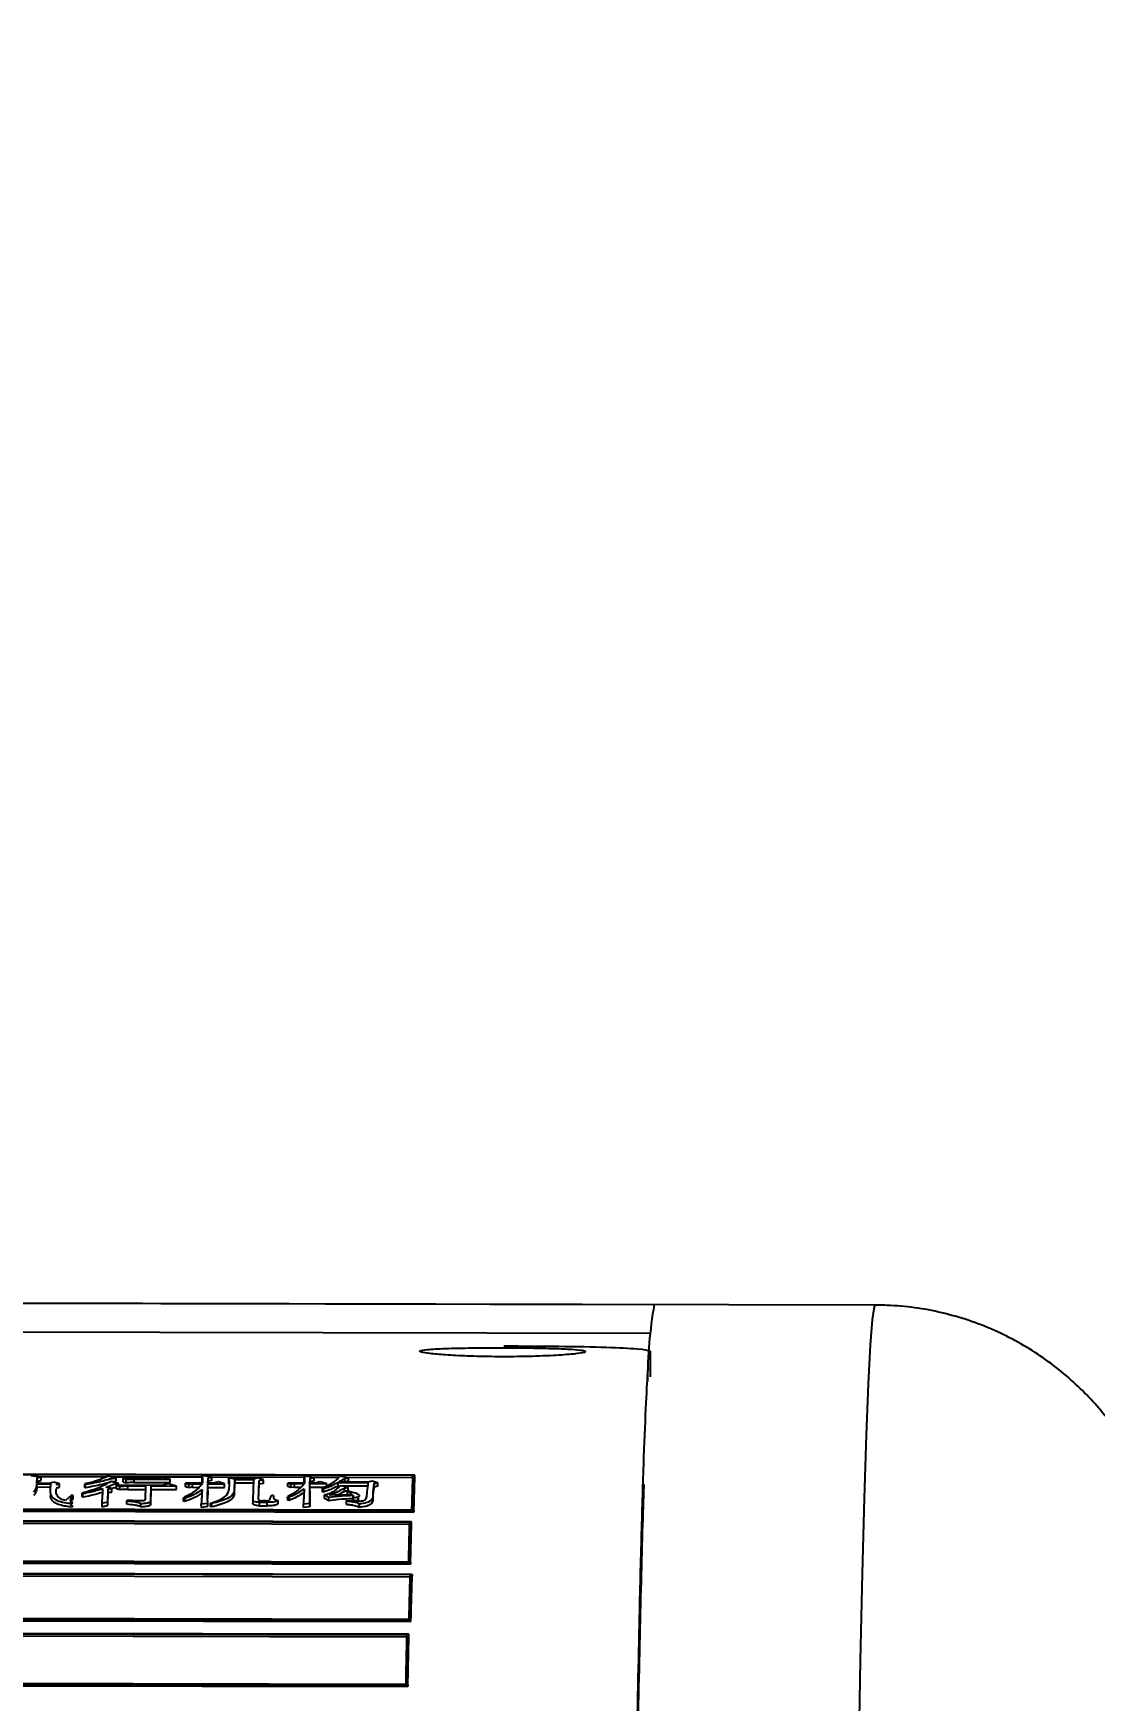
# Model space of a CAD drawing. Header units: millimetres. Extents: x 2312 to 3992, y 755 to 1943.
# Drawn here: x 2761.3 to 2787.21, y 1733.6 to 1774.32 of the extents above; entities that cross this region are included whole.
import ezdxf

# ---------------------------------------------------------------- set-up
doc = ezdxf.new("R2010")
doc.units = ezdxf.units.MM
doc.layers.add('标注', color=3, linetype='Continuous', lineweight=13)
doc.styles.add('SLDTEXTSTYLE1', font='txt.shx', dxfattribs={"width": 0.7, "bigfont": 'gbcbig.shx'})
doc.dimstyles.new('SLDDIMSTYLE12$0', dxfattribs={"dimtxt": 12, "dimasz": 10, "dimexe": 0, "dimexo": 0.0625, "dimgap": 0.875, "dimtad": 1, "dimdec": 1, "dimlfac": 1.8, "dimrnd": 1e-09, "dimzin": 12, "dimdsep": 46, "dimtxsty": 'SLDTEXTSTYLE1', "dimcen": 0.09, "dimdle": 8.16, "dimclrd": 3, "dimclre": 3, "dimadec": 0, "dimazin": 3, "dimtfac": 1, "dimtdec": 1, "dimtofl": 0, "dimtmove": 0, "dimatfit": 3, "dimfxl": 0, "dimfrac": 2, "dimtolj": 1, "dimlwd": 5, "dimlwe": 5, "dimarcsym": 0})

# ---------------------------------------------------------------- blocks, each defined once
blk = doc.blocks.new('*D45')
at = {"layer": 'Defpoints', "color": 0, "transparency": 16777216}
for p in [(2923.809, 1855.641), (2923.809, 1839.674), (2684.601, 1694.135)]:
    blk.add_point(p, dxfattribs=at)
at = {"layer": '标注', "color": 3, "lineweight": 5, "transparency": 16777216}
blk.add_line((2684.601, 1694.197), (2684.601, 1855.641), dxfattribs=at)
at = {"layer": '标注', "color": 3, "linetype": 'Continuous', "lineweight": 5, "transparency": 16777216}
for p, q in [((2694.601, 1855.641), (2913.809, 1855.641)), ((2923.809, 1839.736), (2923.809, 1855.641))]:
    blk.add_line(p, q, dxfattribs=at)
at = {"layer": '标注', "color": 3, "transparency": 16777216}
for points in [[(2694.601, 1857.308), (2694.601, 1853.974), (2684.601, 1855.641)], [(2913.809, 1857.308), (2913.809, 1853.974), (2923.809, 1855.641)]]:
    blk.add_solid(points, dxfattribs=at)
at = {"layer": '标注', "color": 0, "transparency": 16777216, "insert": (2804.205, 1867.944), "char_height": 10, "attachment_point": 5, "style": 'SLDTEXTSTYLE1'}
blk.add_mtext('\\A1;{\\H2.28571x;290}', dxfattribs=at)

msp = doc.modelspace()

# ---------------------------------------------------------------- linework, layer by layer
at = {"color": 7, "linetype": 'Continuous', "lineweight": 25}
for p, q in [((2781.857, 1743.26), (2732.359, 1743.366)), ((2735.959, 1743.358), (2776.457, 1743.272)), ((2735.958, 1742.658), (2776.356, 1742.571)), ((2776.357, 1742.135), (2776.356, 1741.507)), ((2770.612, 1739.107), (2750.828, 1739.15)), ((2770.566, 1739.095), (2750.872, 1739.138)), ((2761.475, 1739.06), (2761.233, 1739.091)), ((2761.379, 1739.072), (2763.084, 1739.068)), ((2761.383, 1738.903), (2761.387, 1739.04)), ((2761.386, 1738.903), (2761.387, 1738.955)), ((2761.387, 1739.04), (2761.475, 1739.06)), ((2763.315, 1739.036), (2763.122, 1739.084)), ((2763.185, 1739.068), (2765.419, 1739.063)), ((2763.315, 1738.951), (2763.315, 1739.036)), ((2763.49, 1738.942), (2763.49, 1739.028)), ((2763.49, 1739.028), (2763.567, 1739.005)), ((2764.317, 1739.026), (2763.49, 1739.028)), ((2763.567, 1738.92), (2763.567, 1739.005)), ((2763.762, 1738.928), (2763.762, 1739.013)), ((2763.762, 1739.013), (2764.638, 1739.011)), ((2764.464, 1739.061), (2764.317, 1739.026)), ((2765.652, 1739.062), (2765.419, 1739.09)), ((2765.56, 1738.908), (2765.564, 1739.042)), ((2765.563, 1738.908), (2765.564, 1738.957)), ((2765.564, 1739.042), (2765.652, 1739.062)), ((2765.652, 1738.976), (2765.564, 1738.957)), ((2765.644, 1739.063), (2767.912, 1739.058)), ((2766.215, 1739.01), (2766.07, 1739.039)), ((2766.07, 1738.953), (2766.07, 1739.039)), ((2766.207, 1738.747), (2766.215, 1738.997)), ((2766.683, 1739.009), (2766.215, 1739.01)), ((2766.215, 1738.997), (2766.672, 1738.996)), ((2766.672, 1738.996), (2766.657, 1738.502)), ((2766.771, 1739.04), (2766.683, 1739.009)), ((2766.916, 1738.992), (2766.771, 1739.04)), ((2766.794, 1738.523), (2766.808, 1738.976)), ((2766.808, 1738.976), (2766.916, 1738.992)), ((2768.154, 1739.053), (2767.912, 1739.081)), ((2768.052, 1738.914), (2768.056, 1739.029)), ((2768.056, 1739.029), (2768.154, 1739.053)), ((2768.154, 1738.968), (2768.056, 1738.943)), ((2768.121, 1739.057), (2768.753, 1739.056)), ((2768.991, 1739.043), (2768.778, 1739.08)), ((2768.903, 1739.027), (2768.991, 1739.043)), ((2768.991, 1738.958), (2768.903, 1738.941)), ((2768.919, 1739.055), (2770.566, 1739.052)), ((2769.563, 1738.964), (2769.465, 1738.936)), ((2769.708, 1738.922), (2769.563, 1738.964)), ((2770.585, 1738.201), (2770.612, 1739.063)), ((2761.704, 1738.911), (2761.383, 1738.903)), ((2761.383, 1738.889), (2761.714, 1738.897)), ((2761.383, 1738.804), (2761.383, 1738.889)), ((2761.714, 1738.812), (2761.383, 1738.804)), ((2761.793, 1738.936), (2761.704, 1738.911)), ((2761.938, 1738.899), (2761.793, 1738.936)), ((2761.85, 1738.882), (2761.938, 1738.899)), ((2762.231, 1738.616), (2762.081, 1738.488)), ((2762.27, 1738.613), (2762.231, 1738.616)), ((2762.27, 1738.528), (2762.27, 1738.613)), ((2762.486, 1738.668), (2762.505, 1738.659)), ((2762.486, 1738.583), (2762.486, 1738.668)), ((2762.505, 1738.574), (2762.505, 1738.659)), ((2762.551, 1738.807), (2762.551, 1738.892)), ((2762.551, 1738.892), (2762.57, 1738.884)), ((2762.57, 1738.798), (2762.551, 1738.807)), ((2762.57, 1738.798), (2762.57, 1738.884)), ((2763.21, 1738.782), (2763.074, 1738.811)), ((2763.112, 1738.453), (2763.121, 1738.765)), ((2763.112, 1738.369), (2763.121, 1738.68)), ((2763.121, 1738.765), (2763.21, 1738.782)), ((2763.379, 1738.904), (2763.186, 1738.953)), ((2763.329, 1738.859), (2763.406, 1738.836)), ((2764.439, 1738.857), (2763.329, 1738.859)), ((2763.329, 1738.774), (2763.329, 1738.859)), ((2763.406, 1738.751), (2763.329, 1738.774)), ((2763.379, 1738.859), (2763.379, 1738.904)), ((2763.406, 1738.751), (2763.406, 1738.836)), ((2763.601, 1738.844), (2764.039, 1738.843)), ((2763.601, 1738.759), (2763.601, 1738.844)), ((2763.601, 1738.759), (2764.039, 1738.758)), ((2763.762, 1738.928), (2764.638, 1738.926)), ((2764.039, 1738.843), (2764.029, 1738.511)), ((2764.164, 1738.481), (2764.175, 1738.843)), ((2764.164, 1738.396), (2764.175, 1738.758)), ((2764.175, 1738.843), (2764.789, 1738.842)), ((2764.175, 1738.758), (2764.789, 1738.757)), ((2764.586, 1738.899), (2764.439, 1738.857)), ((2764.789, 1738.842), (2764.586, 1738.899)), ((2764.965, 1738.556), (2764.994, 1738.547)), ((2765.015, 1738.909), (2765.092, 1738.887)), ((2765.423, 1738.908), (2765.015, 1738.909)), ((2765.015, 1738.824), (2765.015, 1738.909)), ((2765.092, 1738.801), (2765.015, 1738.824)), ((2765.092, 1738.801), (2765.092, 1738.887)), ((2765.18, 1738.81), (2765.092, 1738.801)), ((2765.18, 1738.895), (2765.423, 1738.894)), ((2765.18, 1738.81), (2765.334, 1738.809)), ((2765.557, 1738.807), (2765.559, 1738.894)), ((2765.557, 1738.722), (2765.559, 1738.809)), ((2765.559, 1738.894), (2765.968, 1738.893)), ((2765.559, 1738.809), (2765.559, 1738.894)), ((2765.559, 1738.809), (2765.968, 1738.808)), ((2765.696, 1738.908), (2765.56, 1738.908)), ((2765.814, 1738.944), (2765.696, 1738.908)), ((2765.968, 1738.893), (2765.814, 1738.944)), ((2766.075, 1738.884), (2766.071, 1738.747)), ((2766.207, 1738.662), (2766.215, 1738.911)), ((2766.207, 1738.662), (2766.207, 1738.747)), ((2766.672, 1738.91), (2766.215, 1738.911)), ((2766.797, 1738.512), (2766.808, 1738.89)), ((2766.916, 1738.907), (2766.808, 1738.89)), ((2767.157, 1738.611), (2767.108, 1738.611)), ((2767.507, 1738.496), (2767.506, 1738.58)), ((2767.507, 1738.915), (2767.584, 1738.892)), ((2767.916, 1738.914), (2767.507, 1738.915)), ((2767.507, 1738.83), (2767.507, 1738.915)), ((2767.584, 1738.807), (2767.507, 1738.83)), ((2767.507, 1738.58), (2767.545, 1738.574)), ((2767.584, 1738.807), (2767.584, 1738.892)), ((2767.672, 1738.815), (2767.584, 1738.807)), ((2767.672, 1738.901), (2767.915, 1738.9)), ((2767.672, 1738.815), (2767.827, 1738.815)), ((2768.049, 1738.815), (2768.052, 1738.9)), ((2768.049, 1738.729), (2768.052, 1738.815)), ((2768.179, 1738.914), (2768.052, 1738.914)), ((2768.052, 1738.9), (2768.461, 1738.899)), ((2768.052, 1738.815), (2768.052, 1738.9)), ((2768.052, 1738.815), (2768.461, 1738.814)), ((2768.055, 1738.914), (2768.056, 1738.943)), ((2768.297, 1738.947), (2768.179, 1738.914)), ((2768.461, 1738.899), (2768.297, 1738.947)), ((2768.36, 1738.788), (2768.379, 1738.779)), ((2768.36, 1738.703), (2768.36, 1738.788)), ((2768.379, 1738.694), (2768.36, 1738.703)), ((2768.404, 1738.623), (2768.509, 1738.566)), ((2769.085, 1738.627), (2768.53, 1738.622)), ((2768.734, 1738.924), (2769.474, 1738.922)), ((2768.896, 1738.708), (2768.736, 1738.624)), ((2769.465, 1738.936), (2768.754, 1738.938)), ((2768.984, 1738.81), (2768.79, 1738.847)), ((2769.474, 1738.837), (2768.836, 1738.838)), ((2768.896, 1738.708), (2768.895, 1738.793)), ((2768.903, 1738.941), (2768.896, 1738.937)), ((2768.961, 1738.712), (2768.991, 1738.718)), ((2769.095, 1738.615), (2769.095, 1738.53)), ((2769.235, 1738.496), (2769.235, 1738.582)), ((2769.619, 1738.902), (2769.708, 1738.922)), ((2769.619, 1738.817), (2769.619, 1738.902)), ((2769.708, 1738.836), (2769.619, 1738.817)), ((2750.802, 1738.288), (2770.585, 1738.244)), ((2750.802, 1738.245), (2770.585, 1738.201)), ((2750.847, 1738.302), (2770.541, 1738.258)), ((2762.965, 1738.42), (2763.112, 1738.453)), ((2763.59, 1738.494), (2763.58, 1738.479)), ((2763.919, 1738.328), (2763.919, 1738.412)), ((2764.164, 1738.396), (2764.164, 1738.481)), ((2764.994, 1738.463), (2764.965, 1738.472)), ((2765.398, 1738.403), (2765.555, 1738.424)), ((2765.399, 1738.319), (2765.398, 1738.403)), ((2765.555, 1738.339), (2765.399, 1738.319)), ((2765.623, 1738.424), (2765.652, 1738.415)), ((2765.623, 1738.339), (2765.623, 1738.424)), ((2765.652, 1738.33), (2765.623, 1738.339)), ((2766.657, 1738.502), (2766.657, 1738.418)), ((2766.821, 1738.445), (2767.006, 1738.445)), ((2766.821, 1738.36), (2766.821, 1738.445)), ((2766.821, 1738.36), (2767.006, 1738.36)), ((2766.978, 1738.481), (2766.89, 1738.481)), ((2767.006, 1738.36), (2767.006, 1738.445)), ((2767.27, 1738.489), (2767.27, 1738.404)), ((2767.545, 1738.49), (2767.507, 1738.496)), ((2767.891, 1738.404), (2768.047, 1738.421)), ((2767.891, 1738.319), (2767.891, 1738.404)), ((2768.047, 1738.337), (2767.891, 1738.319)), ((2768.509, 1738.482), (2768.404, 1738.538)), ((2768.935, 1738.485), (2768.935, 1738.473)), ((2768.935, 1738.473), (2768.935, 1738.389)), ((2769.254, 1738.401), (2769.254, 1738.316)), ((2770.585, 1738.244), (2770.585, 1738.202)), ((2770.532, 1737.968), (2750.749, 1738.011)), ((2770.487, 1737.953), (2750.793, 1737.996)), ((2750.793, 1737.954), (2770.487, 1737.911)), ((2770.506, 1736.935), (2770.532, 1737.925)), ((2750.723, 1737.02), (2770.506, 1736.977)), ((2750.723, 1736.978), (2770.506, 1736.935)), ((2750.768, 1737.036), (2770.462, 1736.993)), ((2770.506, 1736.977), (2770.506, 1736.935)), ((2770.544, 1736.685), (2750.76, 1736.728)), ((2770.499, 1736.669), (2750.805, 1736.712)), ((2750.805, 1736.67), (2770.499, 1736.627)), ((2770.518, 1735.53), (2770.544, 1736.644)), ((2750.735, 1735.614), (2770.518, 1735.571)), ((2750.735, 1735.573), (2770.518, 1735.53)), ((2750.78, 1735.632), (2770.474, 1735.589)), ((2770.466, 1735.22), (2750.682, 1735.263)), ((2770.42, 1735.201), (2750.727, 1735.244)), ((2750.727, 1735.204), (2770.42, 1735.161)), ((2770.44, 1733.944), (2770.466, 1735.179)), ((2750.656, 1734.026), (2770.44, 1733.983)), ((2750.657, 1733.987), (2770.44, 1733.944)), ((2750.702, 1734.046), (2770.396, 1734.003)), ((2770.44, 1733.983), (2770.44, 1733.944))]:
    msp.add_line(p, q, dxfattribs=at)
at = {"color": 7, "linetype": 'Continuous', "lineweight": 25, "flags": 128}
for points in [[(2781.452, 1732.174), (2781.498, 1734.578), (2781.545, 1736.706), (2781.592, 1738.547), (2781.64, 1740.094), (2781.689, 1741.339), (2781.737, 1742.278), (2781.785, 1742.906), (2781.833, 1743.221), (2781.857, 1743.26)], [(2761.387, 1738.955), (2761.387, 1739.003), (2761.387, 1739.04)], [(2761.475, 1739.06), (2761.476, 1739.012), (2761.476, 1738.974)], [(2764.638, 1738.926), (2764.638, 1738.974), (2764.638, 1739.011)], [(2765.42, 1739.004), (2765.419, 1739.052), (2765.419, 1739.09)], [(2765.564, 1738.957), (2765.564, 1739.005), (2765.564, 1739.042)], [(2765.652, 1738.976), (2765.652, 1739.024), (2765.652, 1739.062)], [(2766.215, 1738.997), (2766.215, 1738.949), (2766.215, 1738.911)], [(2766.808, 1738.89), (2766.808, 1738.938), (2766.808, 1738.976)], [(2766.916, 1738.907), (2766.916, 1738.955), (2766.916, 1738.992)], [(2767.912, 1738.996), (2767.912, 1739.044), (2767.912, 1739.081)], [(2768.056, 1738.943), (2768.056, 1738.991), (2768.056, 1739.029)], [(2768.154, 1738.968), (2768.154, 1739.016), (2768.154, 1739.053)], [(2768.903, 1738.941), (2768.903, 1738.989), (2768.903, 1739.027)], [(2768.991, 1738.958), (2768.991, 1739.006), (2768.991, 1739.043)], [(2770.612, 1739.064), (2770.612, 1739.088), (2770.612, 1739.107)], [(2761.938, 1738.814), (2761.938, 1738.862), (2761.938, 1738.899)], [(2762.486, 1738.583), (2762.491, 1738.581), (2762.495, 1738.579), (2762.5, 1738.576), (2762.505, 1738.574)], [(2763.121, 1738.68), (2763.121, 1738.728), (2763.121, 1738.765)], [(2763.21, 1738.697), (2763.21, 1738.745), (2763.21, 1738.782)], [(2764.175, 1738.758), (2764.175, 1738.806), (2764.175, 1738.843)], [(2764.789, 1738.757), (2764.789, 1738.804), (2764.789, 1738.842)], [(2764.965, 1738.472), (2764.965, 1738.509), (2764.965, 1738.533), (2764.965, 1738.556)], [(2764.994, 1738.463), (2764.994, 1738.5), (2764.994, 1738.524), (2764.994, 1738.547)], [(2765.092, 1738.887), (2765.136, 1738.891), (2765.18, 1738.895)], [(2765.18, 1738.81), (2765.18, 1738.857), (2765.18, 1738.895)], [(2765.968, 1738.808), (2765.968, 1738.856), (2765.968, 1738.893)], [(2767.545, 1738.49), (2767.545, 1738.511), (2767.545, 1738.532), (2767.545, 1738.553), (2767.545, 1738.574)], [(2767.584, 1738.892), (2767.628, 1738.897), (2767.672, 1738.901)], [(2767.672, 1738.815), (2767.672, 1738.863), (2767.672, 1738.901)], [(2768.379, 1738.694), (2768.379, 1738.742), (2768.379, 1738.779)], [(2768.404, 1738.538), (2768.404, 1738.559), (2768.404, 1738.581), (2768.404, 1738.623)], [(2768.461, 1738.846), (2768.461, 1738.861), (2768.461, 1738.899)], [(2768.509, 1738.482), (2768.509, 1738.503), (2768.509, 1738.524), (2768.509, 1738.545), (2768.509, 1738.566)], [(2768.734, 1738.924), (2768.734, 1738.876), (2768.734, 1738.839)], [(2768.961, 1738.712), (2768.961, 1738.664), (2768.961, 1738.627)], [(2768.984, 1738.725), (2768.984, 1738.772), (2768.984, 1738.81)], [(2769.708, 1738.836), (2769.708, 1738.884), (2769.708, 1738.922)], [(2762.965, 1738.42), (2762.965, 1738.373), (2762.965, 1738.336)], [(2763.112, 1738.369), (2763.112, 1738.416), (2763.112, 1738.453)], [(2763.58, 1738.395), (2763.58, 1738.437), (2763.58, 1738.479)], [(2765.555, 1738.339), (2765.555, 1738.387), (2765.555, 1738.424)], [(2765.652, 1738.33), (2765.652, 1738.367), (2765.652, 1738.391), (2765.652, 1738.415)], [(2768.047, 1738.337), (2768.047, 1738.384), (2768.047, 1738.421)], [(2769.234, 1738.497), (2769.207, 1738.486), (2769.184, 1738.481), (2769.17, 1738.479), (2769.16, 1738.478), (2769.153, 1738.478), (2769.146, 1738.479), (2769.137, 1738.482), (2769.123, 1738.492), (2769.114, 1738.503), (2769.095, 1738.53), (2769.095, 1738.53)], [(2770.532, 1737.926), (2770.532, 1737.949), (2770.532, 1737.968)], [(2770.544, 1736.685), (2770.544, 1736.662), (2770.544, 1736.644)], [(2770.518, 1735.53), (2770.518, 1735.553), (2770.518, 1735.571)], [(2770.466, 1735.18), (2770.466, 1735.202), (2770.466, 1735.22)]]:
    msp.add_lwpolyline(points, dxfattribs=at)
at = {"color": 7, "linetype": 'Continuous', "lineweight": 25}
msp.add_arc((2787.359, 1741.359), 11.068, 170.0472, 179.8393, dxfattribs=at)
for points, knots in [([(2789.21, 1733.738), (2789.206, 1733.888), (2789.187, 1734.495), (2789.151, 1735.315), (2789.109, 1736.04), (2789.055, 1736.606), (2789.004, 1737.014), (2788.916, 1737.497), (2788.792, 1738.007), (2788.577, 1738.663), (2788.221, 1739.453), (2787.679, 1740.329), (2786.924, 1741.21), (2785.967, 1742.009), (2784.835, 1742.654), (2783.571, 1743.092), (2782.554, 1743.248), (2781.978, 1743.258), (2781.853, 1743.26)], [0, 0, 0, 0, 0.056111, 0.228157, 0.410192, 0.487919, 0.557055, 0.594335, 0.627824, 0.660605, 0.6964, 0.738041, 0.783587, 0.831848, 0.882117, 0.933562, 0.985516, 1, 1, 1, 1]), ([(2774.782, 1742.126), (2774.765, 1742.136), (2774.732, 1742.157), (2774.451, 1742.183), (2774.02, 1742.202), (2773.433, 1742.214), (2772.731, 1742.22), (2771.994, 1742.216), (2771.344, 1742.203), (2770.899, 1742.178), (2770.708, 1742.146), (2770.744, 1742.11), (2770.967, 1742.074), (2771.356, 1742.04), (2771.901, 1742.012), (2772.576, 1741.997), (2773.314, 1742.001), (2774.003, 1742.025), (2774.511, 1742.063), (2774.75, 1742.099), (2774.774, 1742.119), (2774.782, 1742.126)], [0, 0, 0, 0, 0.0458216, 0.091813, 0.140484, 0.1938969, 0.252614, 0.3147327, 0.3769873, 0.4347623, 0.4860881, 0.5328866, 0.5786212, 0.6263464, 0.678146, 0.7354182, 0.7970232, 0.8595057, 0.9189531, 0.9721338, 1, 1, 1, 1]), ([(2772.789, 1742.263), (2773.242, 1742.261), (2774.15, 1742.257), (2775.312, 1742.235), (2776.086, 1742.197), (2776.345, 1742.155), (2776.355, 1742.128), (2776.357, 1742.122)], [0, 0, 0, 0, 0.2536002, 0.5078515, 0.7389097, 0.9445124, 1, 1, 1, 1]), ([(2775.668, 1692.761), (2775.671, 1693.399), (2775.681, 1695.856), (2775.704, 1700.004), (2775.74, 1705.683), (2775.784, 1711.589), (2775.838, 1717.562), (2775.898, 1723.037), (2775.962, 1727.925), (2776.029, 1732.185), (2776.094, 1735.452), (2776.153, 1737.866), (2776.207, 1739.622), (2776.259, 1740.866), (2776.295, 1741.538), (2776.312, 1741.697), (2776.313, 1741.71)], [0, 0, 0, 0, 0.025081, 0.096731, 0.168379, 0.261527, 0.354972, 0.448119, 0.541261, 0.634699, 0.727839, 0.796603, 0.865366, 0.934128, 0.994724, 1, 1, 1, 1]), ([(2761.387, 1738.955), (2761.4, 1738.958), (2761.421, 1738.962), (2761.45, 1738.969), (2761.467, 1738.972), (2761.476, 1738.974)], [0, 0, 0, 0, 0.4210577, 0.7105284, 1, 1, 1, 1]), ([(2763.122, 1739.084), (2763.035, 1739.043), (2762.877, 1738.97), (2762.652, 1738.916), (2762.551, 1738.892)], [0, 0, 0, 0, 0.552425, 1, 1, 1, 1]), ([(2762.57, 1738.884), (2762.644, 1738.897), (2762.791, 1738.925), (2762.99, 1738.967), (2763.123, 1739.009), (2763.231, 1739.032), (2763.29, 1739.035), (2763.315, 1739.036)], [0, 0, 0, 0, 0.285819, 0.571901, 0.802769, 0.915178, 1, 1, 1, 1]), ([(2763.567, 1739.005), (2763.603, 1739.008), (2763.667, 1739.013), (2763.733, 1739.013), (2763.762, 1739.013)], [0, 0, 0, 0, 0.558776, 1, 1, 1, 1]), ([(2764.464, 1739.061), (2764.487, 1739.055), (2764.527, 1739.044), (2764.584, 1739.027), (2764.62, 1739.016), (2764.638, 1739.011)], [0, 0, 0, 0, 0.38189, 0.690945, 1, 1, 1, 1]), ([(2765.419, 1739.09), (2765.421, 1739.07), (2765.424, 1739.03), (2765.425, 1738.969), (2765.424, 1738.929), (2765.423, 1738.908)], [0, 0, 0, 0, 0.334335, 0.667146, 1, 1, 1, 1]), ([(2765.424, 1738.919), (2765.423, 1738.927), (2765.423, 1738.956), (2765.421, 1738.984), (2765.42, 1739.004)], [0, 0, 0, 0, 0.295884, 1, 1, 1, 1]), ([(2766.07, 1739.039), (2766.072, 1739.019), (2766.074, 1738.984), (2766.076, 1738.932), (2766.075, 1738.9), (2766.075, 1738.884)], [0, 0, 0, 0, 0.382414, 0.691185, 1, 1, 1, 1]), ([(2767.912, 1739.081), (2767.913, 1739.061), (2767.916, 1739.023), (2767.917, 1738.968), (2767.916, 1738.932), (2767.916, 1738.914)], [0, 0, 0, 0, 0.36909, 0.684525, 1, 1, 1, 1]), ([(2767.916, 1738.92), (2767.916, 1738.928), (2767.915, 1738.953), (2767.913, 1738.979), (2767.912, 1738.996)], [0, 0, 0, 0, 0.310192, 1, 1, 1, 1]), ([(2768.36, 1738.788), (2768.463, 1738.84), (2768.645, 1738.933), (2768.738, 1739.035), (2768.778, 1739.08)], [0, 0, 0, 0, 0.5631557, 1, 1, 1, 1]), ([(2768.754, 1738.938), (2768.768, 1738.947), (2768.797, 1738.965), (2768.846, 1738.994), (2768.882, 1739.015), (2768.903, 1739.027)], [0, 0, 0, 0, 0.297343, 0.594695, 1, 1, 1, 1]), ([(2770.541, 1738.258), (2770.543, 1738.349), (2770.549, 1738.529), (2770.557, 1738.809), (2770.563, 1738.993), (2770.566, 1739.095)], [0, 0, 0, 0, 0.309679, 0.619357, 1, 1, 1, 1]), ([(2770.585, 1738.244), (2770.588, 1738.335), (2770.593, 1738.515), (2770.602, 1738.805), (2770.608, 1738.997), (2770.612, 1739.107)], [0, 0, 0, 0, 0.300097, 0.600194, 1, 1, 1, 1]), ([(2761.305, 1738.692), (2761.321, 1738.715), (2761.354, 1738.758), (2761.377, 1738.824), (2761.381, 1738.867), (2761.383, 1738.889)], [0, 0, 0, 0, 0.34508, 0.671429, 1, 1, 1, 1]), ([(2761.383, 1738.804), (2761.381, 1738.781), (2761.377, 1738.738), (2761.352, 1738.672), (2761.321, 1738.629), (2761.305, 1738.607)], [0, 0, 0, 0, 0.342151, 0.66968, 1, 1, 1, 1]), ([(2761.714, 1738.897), (2761.712, 1738.863), (2761.709, 1738.763), (2761.689, 1738.633), (2761.808, 1738.518), (2761.951, 1738.456), (2762.1, 1738.428), (2762.195, 1738.417), (2762.223, 1738.417), (2762.236, 1738.418), (2762.243, 1738.419), (2762.248, 1738.422), (2762.251, 1738.427), (2762.243, 1738.445), (2762.206, 1738.474), (2762.204, 1738.536), (2762.243, 1738.581), (2762.27, 1738.613)], [0, 0, 0, 0, 0.135842, 0.407887, 0.507258, 0.605791, 0.704384, 0.728235, 0.737085, 0.740971, 0.7449, 0.748296, 0.752624, 0.764537, 0.817613, 0.871305, 1, 1, 1, 1]), ([(2762.27, 1738.528), (2762.239, 1738.494), (2762.192, 1738.442), (2762.218, 1738.379), (2762.249, 1738.352), (2762.251, 1738.34), (2762.246, 1738.336), (2762.241, 1738.334), (2762.231, 1738.333), (2762.208, 1738.332), (2762.13, 1738.339), (2762.038, 1738.355), (2761.906, 1738.389), (2761.794, 1738.441), (2761.708, 1738.539), (2761.718, 1738.611), (2761.725, 1738.658)], [0, 0, 0, 0, 0.17306, 0.260559, 0.303426, 0.314241, 0.318474, 0.322747, 0.32746, 0.335556, 0.360343, 0.45932, 0.508272, 0.634535, 0.765802, 1, 1, 1, 1]), ([(2761.85, 1738.797), (2761.863, 1738.8), (2761.884, 1738.804), (2761.913, 1738.809), (2761.93, 1738.812), (2761.938, 1738.814)], [0, 0, 0, 0, 0.440603, 0.720301, 1, 1, 1, 1]), ([(2762.081, 1738.488), (2762.041, 1738.5), (2761.963, 1738.523), (2761.877, 1738.59), (2761.85, 1738.676), (2761.852, 1738.743), (2761.853, 1738.775)], [0, 0, 0, 0, 0.169134, 0.333556, 0.682876, 1, 1, 1, 1]), ([(2763.186, 1738.953), (2763.086, 1738.893), (2762.906, 1738.785), (2762.615, 1738.704), (2762.486, 1738.668)], [0, 0, 0, 0, 0.553438, 1, 1, 1, 1]), ([(2762.505, 1738.659), (2762.573, 1738.673), (2762.691, 1738.698), (2762.854, 1738.738), (2762.941, 1738.766), (2762.986, 1738.78)], [0, 0, 0, 0, 0.39741, 0.697566, 1, 1, 1, 1]), ([(2762.505, 1738.574), (2762.572, 1738.588), (2762.69, 1738.613), (2762.853, 1738.653), (2762.941, 1738.681), (2762.986, 1738.695)], [0, 0, 0, 0, 0.393676, 0.695683, 1, 1, 1, 1]), ([(2763.125, 1738.922), (2763.073, 1738.907), (2762.962, 1738.876), (2762.773, 1738.836), (2762.638, 1738.811), (2762.57, 1738.798)], [0, 0, 0, 0, 0.309598, 0.653683, 1, 1, 1, 1]), ([(2762.986, 1738.78), (2762.985, 1738.758), (2762.983, 1738.688), (2762.979, 1738.569), (2762.97, 1738.47), (2762.965, 1738.42)], [0, 0, 0, 0, 0.187849, 0.59388, 1, 1, 1, 1]), ([(2763.074, 1738.811), (2763.104, 1738.823), (2763.153, 1738.844), (2763.222, 1738.872), (2763.275, 1738.891), (2763.331, 1738.901), (2763.363, 1738.903), (2763.379, 1738.904)], [0, 0, 0, 0, 0.335448, 0.552754, 0.772144, 0.884854, 1, 1, 1, 1]), ([(2763.121, 1738.68), (2763.134, 1738.683), (2763.156, 1738.687), (2763.185, 1738.692), (2763.201, 1738.696), (2763.21, 1738.697)], [0, 0, 0, 0, 0.440658, 0.720329, 1, 1, 1, 1]), ([(2763.21, 1738.781), (2763.214, 1738.783), (2763.238, 1738.792), (2763.274, 1738.806), (2763.315, 1738.813), (2763.329, 1738.815)], [0, 0, 0, 0, 0.128037, 0.715637, 1, 1, 1, 1]), ([(2763.315, 1738.951), (2763.293, 1738.95), (2763.261, 1738.949), (2763.235, 1738.944), (2763.227, 1738.942)], [0, 0, 0, 0, 0.691358, 1, 1, 1, 1]), ([(2763.406, 1738.836), (2763.442, 1738.839), (2763.506, 1738.844), (2763.572, 1738.844), (2763.601, 1738.844)], [0, 0, 0, 0, 0.558776, 1, 1, 1, 1]), ([(2763.601, 1738.759), (2763.564, 1738.759), (2763.498, 1738.758), (2763.434, 1738.753), (2763.406, 1738.751)], [0, 0, 0, 0, 0.561154, 1, 1, 1, 1]), ([(2763.49, 1738.942), (2763.501, 1738.939), (2763.519, 1738.934), (2763.545, 1738.926), (2763.56, 1738.922), (2763.567, 1738.92)], [0, 0, 0, 0, 0.429892, 0.714946, 1, 1, 1, 1]), ([(2763.762, 1738.928), (2763.725, 1738.927), (2763.659, 1738.927), (2763.595, 1738.922), (2763.567, 1738.92)], [0, 0, 0, 0, 0.561154, 1, 1, 1, 1]), ([(2765.423, 1738.894), (2765.366, 1738.828), (2765.264, 1738.71), (2765.057, 1738.604), (2764.965, 1738.556)], [0, 0, 0, 0, 0.556561, 1, 1, 1, 1]), ([(2764.994, 1738.547), (2765.092, 1738.584), (2765.265, 1738.649), (2765.372, 1738.726), (2765.419, 1738.76)], [0, 0, 0, 0, 0.56445, 1, 1, 1, 1]), ([(2765.419, 1738.675), (2765.357, 1738.632), (2765.246, 1738.555), (2765.072, 1738.491), (2764.994, 1738.463)], [0, 0, 0, 0, 0.555018, 1, 1, 1, 1]), ([(2765.419, 1738.76), (2765.416, 1738.716), (2765.411, 1738.635), (2765.405, 1738.516), (2765.401, 1738.441), (2765.398, 1738.403)], [0, 0, 0, 0, 0.378131, 0.689062, 1, 1, 1, 1]), ([(2765.555, 1738.424), (2765.553, 1738.468), (2765.55, 1738.555), (2765.552, 1738.683), (2765.555, 1738.766), (2765.557, 1738.807)], [0, 0, 0, 0, 0.337673, 0.668818, 1, 1, 1, 1]), ([(2765.557, 1738.722), (2765.555, 1738.68), (2765.553, 1738.627), (2765.552, 1738.567), (2765.552, 1738.55), (2765.552, 1738.544)], [0, 0, 0, 0, 0.716678, 0.895847, 1, 1, 1, 1]), ([(2765.623, 1738.424), (2765.7, 1738.448), (2765.853, 1738.497), (2766.031, 1738.608), (2766.056, 1738.695), (2766.071, 1738.747)], [0, 0, 0, 0, 0.287843, 0.56827, 1, 1, 1, 1]), ([(2766.207, 1738.747), (2766.199, 1738.711), (2766.184, 1738.639), (2766.025, 1738.513), (2765.795, 1738.452), (2765.652, 1738.415)], [0, 0, 0, 0, 0.273626, 0.550593, 1, 1, 1, 1]), ([(2766.207, 1738.662), (2766.199, 1738.626), (2766.184, 1738.555), (2766.025, 1738.429), (2765.795, 1738.368), (2765.652, 1738.33)], [0, 0, 0, 0, 0.273526, 0.550444, 1, 1, 1, 1]), ([(2766.074, 1738.894), (2766.074, 1738.898), (2766.073, 1738.918), (2766.072, 1738.937), (2766.07, 1738.953)], [0, 0, 0, 0, 0.198252, 1, 1, 1, 1]), ([(2766.978, 1738.481), (2766.987, 1738.481), (2767.004, 1738.481), (2767.029, 1738.485), (2767.049, 1738.492), (2767.073, 1738.51), (2767.088, 1738.55), (2767.1, 1738.587), (2767.108, 1738.611)], [0, 0, 0, 0, 0.06, 0.119018, 0.1855836, 0.2512122, 0.5081781, 1, 1, 1, 1]), ([(2767.157, 1738.611), (2767.156, 1738.589), (2767.156, 1738.555), (2767.176, 1738.514), (2767.225, 1738.497), (2767.255, 1738.492), (2767.27, 1738.489)], [0, 0, 0, 0, 0.4918171, 0.7486426, 0.872524, 1, 1, 1, 1]), ([(2767.915, 1738.9), (2767.86, 1738.839), (2767.761, 1738.729), (2767.585, 1738.626), (2767.506, 1738.58)], [0, 0, 0, 0, 0.557232, 1, 1, 1, 1]), ([(2767.545, 1738.574), (2767.626, 1738.61), (2767.77, 1738.673), (2767.869, 1738.744), (2767.912, 1738.775)], [0, 0, 0, 0, 0.563118, 1, 1, 1, 1]), ([(2767.912, 1738.69), (2767.856, 1738.65), (2767.756, 1738.58), (2767.61, 1738.517), (2767.545, 1738.49)], [0, 0, 0, 0, 0.556539, 1, 1, 1, 1]), ([(2767.912, 1738.775), (2767.909, 1738.727), (2767.904, 1738.643), (2767.897, 1738.519), (2767.893, 1738.442), (2767.891, 1738.404)], [0, 0, 0, 0, 0.390308, 0.69515, 1, 1, 1, 1]), ([(2768.047, 1738.421), (2768.048, 1738.507), (2768.048, 1738.617), (2768.049, 1738.737), (2768.049, 1738.774), (2768.049, 1738.788)], [0, 0, 0, 0, 0.692374, 0.883634, 1, 1, 1, 1]), ([(2768.049, 1738.729), (2768.049, 1738.688), (2768.048, 1738.626), (2768.048, 1738.542), (2768.048, 1738.476), (2768.048, 1738.426), (2768.047, 1738.393), (2768.047, 1738.378), (2768.047, 1738.367), (2768.047, 1738.352), (2768.047, 1738.343), (2768.047, 1738.337)], [0, 0, 0, 0, 0.3225085, 0.4837622, 0.6450159, 0.822507, 0.8668802, 0.8890668, 0.9334399, 0.9556265, 1, 1, 1, 1]), ([(2768.379, 1738.779), (2768.43, 1738.796), (2768.521, 1738.827), (2768.636, 1738.876), (2768.701, 1738.908), (2768.734, 1738.924)], [0, 0, 0, 0, 0.377952, 0.688272, 1, 1, 1, 1]), ([(2768.734, 1738.839), (2768.695, 1738.819), (2768.623, 1738.784), (2768.505, 1738.736), (2768.421, 1738.708), (2768.379, 1738.694)], [0, 0, 0, 0, 0.374483, 0.686096, 1, 1, 1, 1]), ([(2768.79, 1738.847), (2768.748, 1738.806), (2768.685, 1738.743), (2768.575, 1738.675), (2768.495, 1738.637), (2768.434, 1738.627), (2768.404, 1738.623)], [0, 0, 0, 0, 0.492875, 0.752658, 0.874883, 1, 1, 1, 1]), ([(2768.509, 1738.566), (2768.614, 1738.58), (2768.803, 1738.606), (2769.005, 1738.612), (2769.095, 1738.615)], [0, 0, 0, 0, 0.555045, 1, 1, 1, 1]), ([(2768.53, 1738.622), (2768.607, 1738.653), (2768.743, 1738.707), (2768.849, 1738.766), (2768.896, 1738.793)], [0, 0, 0, 0, 0.562318, 1, 1, 1, 1]), ([(2768.896, 1738.793), (2768.908, 1738.795), (2768.93, 1738.799), (2768.959, 1738.805), (2768.975, 1738.808), (2768.984, 1738.81)], [0, 0, 0, 0, 0.4404821, 0.7202415, 1, 1, 1, 1]), ([(2768.984, 1738.725), (2768.971, 1738.722), (2768.95, 1738.718), (2768.92, 1738.712), (2768.904, 1738.709), (2768.896, 1738.708)], [0, 0, 0, 0, 0.440644, 0.720322, 1, 1, 1, 1]), ([(2768.935, 1738.485), (2769.009, 1738.483), (2769.108, 1738.479), (2769.225, 1738.471), (2769.287, 1738.472), (2769.337, 1738.48), (2769.382, 1738.495), (2769.423, 1738.523), (2769.435, 1738.563), (2769.443, 1738.658), (2769.463, 1738.78), (2769.471, 1738.882), (2769.474, 1738.922)], [0, 0, 0, 0, 0.126408, 0.169449, 0.20235, 0.228968, 0.261384, 0.308448, 0.379524, 0.461673, 0.790374, 1, 1, 1, 1]), ([(2768.961, 1738.712), (2768.977, 1738.703), (2769.01, 1738.685), (2769.049, 1738.656), (2769.073, 1738.637), (2769.085, 1738.627)], [0, 0, 0, 0, 0.330063, 0.664535, 1, 1, 1, 1]), ([(2769.095, 1738.615), (2769.102, 1738.604), (2769.112, 1738.589), (2769.127, 1738.572), (2769.137, 1738.567), (2769.145, 1738.564), (2769.154, 1738.563), (2769.163, 1738.563), (2769.181, 1738.564), (2769.21, 1738.571), (2769.243, 1738.584), (2769.262, 1738.601), (2769.257, 1738.62), (2769.213, 1738.652), (2769.111, 1738.683), (2769.025, 1738.707), (2768.991, 1738.718)], [0, 0, 0, 0, 0.13299, 0.175051, 0.190954, 0.206995, 0.216675, 0.226364, 0.242477, 0.286843, 0.35863, 0.425688, 0.486745, 0.567809, 0.824015, 1, 1, 1, 1]), ([(2769.619, 1738.902), (2769.601, 1738.815), (2769.573, 1738.682), (2769.599, 1738.516), (2769.447, 1738.43), (2769.319, 1738.411), (2769.254, 1738.401)], [0, 0, 0, 0, 0.4939237, 0.7502827, 0.8717983, 1, 1, 1, 1]), ([(2769.619, 1738.817), (2769.601, 1738.73), (2769.573, 1738.597), (2769.599, 1738.431), (2769.447, 1738.346), (2769.319, 1738.326), (2769.254, 1738.316)], [0, 0, 0, 0, 0.4938329, 0.7501471, 0.8716892, 1, 1, 1, 1]), ([(2776.206, 1738.88), (2776.205, 1738.861), (2776.18, 1738.268), (2776.131, 1736.383), (2776.066, 1733.484), (2776.009, 1730.277), (2775.96, 1727.06), (2775.913, 1723.496), (2775.863, 1719.172), (2775.812, 1713.947), (2775.769, 1708.764), (2775.746, 1705.374), (2775.739, 1704.18)], [0, 0, 0, 0, 0.004405, 0.137802, 0.270772, 0.368864, 0.466955, 0.565046, 0.663136, 0.795311, 0.92791, 1, 1, 1, 1]), ([(2762.965, 1738.336), (2762.978, 1738.339), (2763.003, 1738.344), (2763.052, 1738.355), (2763.088, 1738.363), (2763.112, 1738.369)], [0, 0, 0, 0, 0.257362, 0.514724, 1, 1, 1, 1]), ([(2763.58, 1738.479), (2763.647, 1738.472), (2763.748, 1738.463), (2763.854, 1738.443), (2763.906, 1738.428), (2763.915, 1738.417), (2763.919, 1738.412)], [0, 0, 0, 0, 0.5106118, 0.7722813, 0.8885443, 1, 1, 1, 1]), ([(2763.919, 1738.328), (2763.915, 1738.333), (2763.906, 1738.343), (2763.854, 1738.358), (2763.748, 1738.378), (2763.647, 1738.388), (2763.58, 1738.395)], [0, 0, 0, 0, 0.111364, 0.227591, 0.48927, 1, 1, 1, 1]), ([(2764.029, 1738.511), (2764.029, 1738.505), (2764.028, 1738.496), (2764.007, 1738.484), (2763.97, 1738.475), (2763.912, 1738.478), (2763.784, 1738.482), (2763.676, 1738.489), (2763.59, 1738.494)], [0, 0, 0, 0, 0.100669, 0.161918, 0.224929, 0.356621, 0.488523, 1, 1, 1, 1]), ([(2763.919, 1738.412), (2763.977, 1738.418), (2764.05, 1738.424), (2764.126, 1738.441), (2764.159, 1738.458), (2764.162, 1738.472), (2764.164, 1738.481)], [0, 0, 0, 0, 0.517418, 0.648637, 0.775554, 1, 1, 1, 1]), ([(2764.164, 1738.396), (2764.162, 1738.387), (2764.159, 1738.373), (2764.126, 1738.357), (2764.05, 1738.34), (2763.977, 1738.333), (2763.919, 1738.328)], [0, 0, 0, 0, 0.224272, 0.35114, 0.482372, 1, 1, 1, 1]), ([(2765.551, 1738.478), (2765.552, 1738.474), (2765.552, 1738.464), (2765.552, 1738.449), (2765.552, 1738.438), (2765.552, 1738.433)], [0, 0, 0, 0, 0.27713, 0.638565, 1, 1, 1, 1]), ([(2766.821, 1738.445), (2766.794, 1738.446), (2766.742, 1738.447), (2766.682, 1738.462), (2766.659, 1738.483), (2766.658, 1738.496), (2766.657, 1738.502)], [0, 0, 0, 0, 0.295403, 0.576849, 0.789679, 1, 1, 1, 1]), ([(2766.821, 1738.36), (2766.795, 1738.361), (2766.743, 1738.362), (2766.682, 1738.378), (2766.659, 1738.398), (2766.658, 1738.411), (2766.657, 1738.418)], [0, 0, 0, 0, 0.295599, 0.577096, 0.789822, 1, 1, 1, 1]), ([(2766.794, 1738.523), (2766.795, 1738.518), (2766.795, 1738.508), (2766.807, 1738.496), (2766.825, 1738.488), (2766.852, 1738.482), (2766.875, 1738.481), (2766.89, 1738.481)], [0, 0, 0, 0, 0.23982, 0.481607, 0.612853, 0.747788, 1, 1, 1, 1]), ([(2767.27, 1738.489), (2767.257, 1738.48), (2767.231, 1738.462), (2767.134, 1738.442), (2767.055, 1738.444), (2767.006, 1738.445)], [0, 0, 0, 0, 0.268054, 0.543463, 1, 1, 1, 1]), ([(2767.27, 1738.404), (2767.258, 1738.396), (2767.232, 1738.378), (2767.135, 1738.358), (2767.056, 1738.359), (2767.006, 1738.36)], [0, 0, 0, 0, 0.267885, 0.543291, 1, 1, 1, 1]), ([(2769.095, 1738.53), (2768.98, 1738.527), (2768.777, 1738.521), (2768.59, 1738.494), (2768.509, 1738.482)], [0, 0, 0, 0, 0.565234, 1, 1, 1, 1]), ([(2769.254, 1738.401), (2769.244, 1738.407), (2769.225, 1738.421), (2769.17, 1738.438), (2769.101, 1738.452), (2769.02, 1738.464), (2768.963, 1738.47), (2768.935, 1738.473)], [0, 0, 0, 0, 0.162025, 0.329295, 0.550211, 0.77432, 1, 1, 1, 1]), ([(2769.254, 1738.316), (2769.244, 1738.323), (2769.225, 1738.336), (2769.17, 1738.353), (2769.101, 1738.368), (2769.02, 1738.38), (2768.963, 1738.386), (2768.935, 1738.389)], [0, 0, 0, 0, 0.161929, 0.329162, 0.550091, 0.774251, 1, 1, 1, 1]), ([(2770.462, 1736.993), (2770.464, 1737.096), (2770.47, 1737.302), (2770.478, 1737.623), (2770.484, 1737.836), (2770.487, 1737.953)], [0, 0, 0, 0, 0.309679, 0.619357, 1, 1, 1, 1]), ([(2770.506, 1736.977), (2770.509, 1737.08), (2770.514, 1737.286), (2770.523, 1737.618), (2770.529, 1737.841), (2770.532, 1737.968)], [0, 0, 0, 0, 0.300097, 0.600194, 1, 1, 1, 1]), ([(2770.474, 1735.589), (2770.476, 1735.704), (2770.481, 1735.934), (2770.49, 1736.295), (2770.496, 1736.536), (2770.499, 1736.669)], [0, 0, 0, 0, 0.309679, 0.619357, 1, 1, 1, 1]), ([(2770.518, 1735.571), (2770.521, 1735.686), (2770.526, 1735.917), (2770.535, 1736.29), (2770.541, 1736.541), (2770.544, 1736.685)], [0, 0, 0, 0, 0.300097, 0.600194, 1, 1, 1, 1]), ([(2770.396, 1734.003), (2770.398, 1734.13), (2770.403, 1734.385), (2770.411, 1734.786), (2770.417, 1735.054), (2770.42, 1735.201)], [0, 0, 0, 0, 0.3096787, 0.6193574, 1, 1, 1, 1]), ([(2770.44, 1733.983), (2770.443, 1734.11), (2770.448, 1734.365), (2770.456, 1734.779), (2770.462, 1735.06), (2770.466, 1735.22)], [0, 0, 0, 0, 0.300097, 0.600194, 1, 1, 1, 1])]:
    msp.add_open_spline(points, degree=3, knots=knots, dxfattribs=at)

# ---------------------------------------------------------------- dimensions: what is measured, and where the dimension line sits
at = {"layer": '标注'}
dim = msp.add_linear_dim(base=(2923.809, 1855.641), p1=(2684.601, 1694.135), p2=(2923.809, 1839.674), text='{\\H2.28571x;290}', dimstyle='SLDDIMSTYLE12$0', override={"dimtxt": 10, "dimtdec": 3, "dimtzin": 0}, dxfattribs=at)
dim.commit()
dim.dimension.update_dxf_attribs({"geometry": '*D45', "text_midpoint": (2804.205, 1855.641), "dimtype": 160})

doc.saveas('drawing.dxf')
